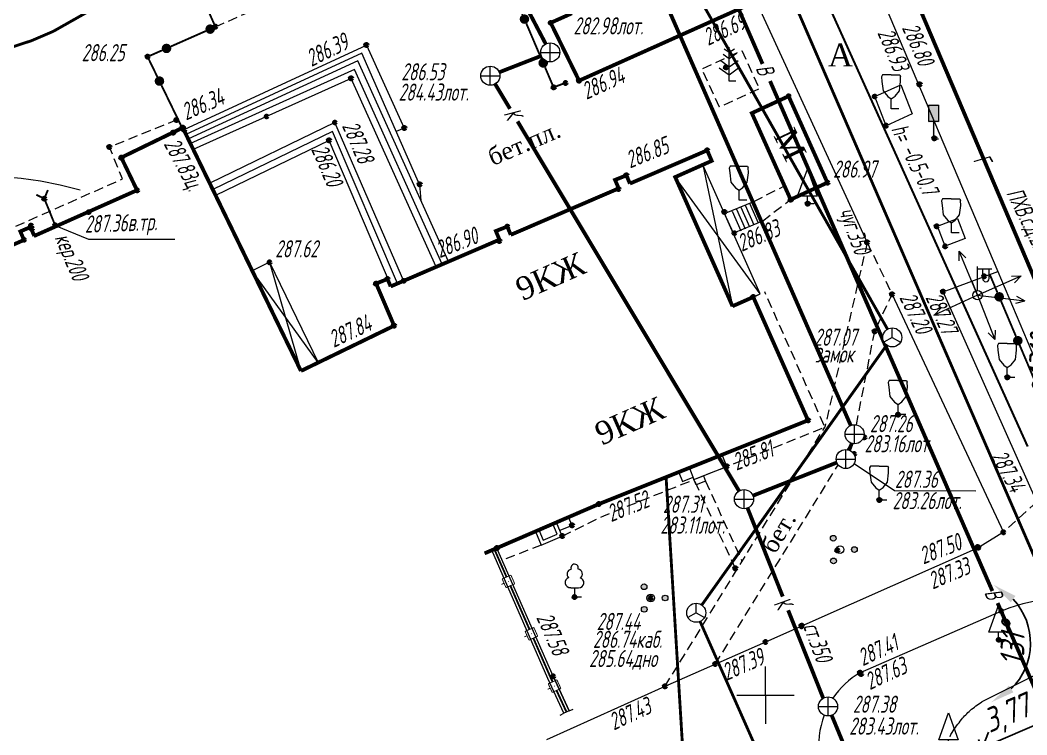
# Model space of a CAD drawing. Header units: metres. Extents: x -857 to 4713, y -766 to 4803.
# Drawn here: x 1849.5 to 1902.3, y 1493.3 to 1530.8 of the extents above; entities that cross this region are included whole.
import ezdxf

# ---------------------------------------------------------------- set-up
doc = ezdxf.new("R2010")
doc.units = ezdxf.units.M
doc.set_wipeout_variables(frame=1)
for name, pattern in [('COMMUN', [6, 5, -1]), ('DASHED', [0.75, 0.5, -0.25]), ('DASHEDX2', [1.5, 1, -0.5])]:
    doc.linetypes.add(name, pattern=pattern)
for name, color, linetype, lineweight, transparency in [('51361800', 7, 'Continuous', 18, 0.65), ('51361960', 7, 'Continuous', 18, 0.65), ('51472300', 7, 'Continuous', 18, 0.65), ('71133100', 7, 'Continuous', 18, 0.65), ('71133200', 7, 'Continuous', 18, 0.65), ('71133600', 7, 'Continuous', 18, 0.65), ('71133800', 7, 'Continuous', 18, 0.65), ('71211000', 7, 'Continuous', 18, 0.65), ('82211000', 7, 'Continuous', 18, 0.65), ('82212000', 7, 'Continuous', 18, 0.65), ('Commun', 7, 'Continuous', 18, 0.65), ('GEO_POINTS', 7, 'Continuous', 18, 0.65), ('Grid', 7, 'Continuous', 18, 0.65), ('Otm', 7, 'Continuous', 18, 0.65), ('R_Поверхность10_CNT-MAJ', 7, 'Continuous', 18, 0.65), ('R_Поверхность10_CNT-MIN', 7, 'Continuous', 18, 0.65), ('R_Поверхность9_CNT-MIN', 7, 'Continuous', 18, 0.65), ('Sit', 7, 'Continuous', 18, 0.65), ('Text', 7, 'Continuous', 18, 0.65), ('Text_com', 7, 'Continuous', 18, 0.65), ('Us_znak', 7, 'Continuous', 18, 0.65), ('Us_znak_fon', 7, 'Continuous', 18, 0.65)]:
    doc.layers.add(name, color=color, linetype=linetype, lineweight=lineweight, transparency=transparency)
doc.styles.add('eskd', font='ESKD1.shx', dxfattribs={"width": 1.2, "oblique": 15})
doc.styles.get("Standard").update_dxf_attribs({"font": 'GOST_0.TTF', "oblique": 15})
doc.styles.add('style1', font='times.ttf', dxfattribs={"height": 1})
doc.linetypes.add('KABELww_500', pattern='A,0.0001,-0.4,[131,ltypeshp.shx,S=0.4,R=90,X=0.4,Y=-0.4],0.2,[131,ltypeshp.shx,S=0.2,R=90,X=0.4,Y=-0.2],3.6,[131,ltypeshp.shx,S=0.2,R=-90,X=-0.4,Y=0.2],0.2,[131,ltypeshp.shx,S=0.4,R=-90,X=-0.4,Y=0.4],-0.8,4,-0.4', length=9.6001)
doc.linetypes.add('ПОДЗ_ЛИНИИ_СВЯЗИ', pattern='A,4.8,-0.2,[133,ltypeshp.shx,S=0.2,R=0,X=-0.2,Y=0],-0.2,4.8,-2', length=12)
doc.dimstyles.new('ISO-25', dxfattribs={"dimtxt": 2.5, "dimasz": 2.5, "dimexe": 1.25, "dimexo": 0.625, "dimtad": 1, "dimtxsty": 'Standard', "dimcen": 2.5, "dimadec": 0, "dimazin": 0, "dimtfac": 1, "dimtmove": 0, "dimatfit": 3, "dimfxl": 1, "dimarcsym": 0})

# ---------------------------------------------------------------- blocks, each defined once
blk = doc.blocks.new('71133200')
for p, q in [((-0.924145, 3.560442), (-1.024145, 3.360442)), ((-1.024145, 3.360442), (-0.977382, 2.864397)), ((-0.024145, 3.560442), (-0.924145, 3.560442)), ((-0.024145, 3.560442), (0.875855, 3.560442)), ((0.875855, 3.560442), (0.958164, 3.395824)), ((0.975974, 2.864397), (0.958164, 3.395824)), ((-0.977382, 2.864397), (-0.861899, 1.88241)), ((0.861899, 1.88241), (0.975974, 2.864397)), ((-0.861899, 1.88241), (-0.374616, 1.28565)), ((-0.374616, 1.28565), (0, 1.039723)), ((0, 1.039723), (0.401375, 1.321765)), ((0.401375, 1.321765), (0.861899, 1.88241)), ((0, 0), (0, 1.039723)), ((0.8, 0), (0, 0))]:
    blk.add_line(p, q)
at = {"style": 'eskd', "oblique": 14.99997778}
blk.add_attdef('Z', (1.873004, -0.239356), '', height=2, dxfattribs=at)
blk = doc.blocks.new('71133100')
for p, q in [((-0.39, 0.96), (0.43, 0.96)), ((0, 0.96), (0, 0)), ((0, 0), (0.75, 0))]:
    blk.add_line(p, q)
for centre, radius, start, end in [((0.01, 3.04), 0.39, 339.52, 198.62), ((-0.26, 2.38), 0.52, 101.09, 227.21), ((0.33, 2.4), 0.5, 301.87, 85.62), ((-0.44, 1.5), 0.538, 107.1058, 275.2306), ((0.46, 1.48), 0.52, 267.04, 76.7)]:
    blk.add_arc(centre, radius, start, end)
at = {"style": 'eskd', "oblique": 15}
blk.add_attdef('Z', (1.7, -0.17), '', height=2, dxfattribs=at)
blk = doc.blocks.new('71133600')
for p, q in [((-0.52, 3.39), (0, 3.02)), ((0, 3.02), (0.55, 3.39)), ((-0.86, 2.16), (0, 1.51)), ((0, 1.51), (0.96, 2.16))]:
    blk.add_line(p, q)
for points in [[(0.71, 0), (0, 0), (0, 3.55)], [(-0.64, 2.84), (0, 2.37), (0, 2.37), (0.78, 2.93)], [(-1.05, 1.38), (0, 0.67), (1, 1.38)]]:
    blk.add_lwpolyline(points)
at = {"style": 'eskd', "oblique": 15}
blk.add_attdef('Z', (2.03, -0.19), '', height=2, dxfattribs=at)
blk = doc.blocks.new('71133800')
blk.add_lwpolyline([(0.71, 0), (0, 0), (0, 0.8), (-1.03, 0.8), (0, 3.61), (1.01, 0.8), (-0.03, 0.8)])
at = {"style": 'eskd', "oblique": 15}
blk.add_attdef('Z', (1.57, -0.8), '', height=2, dxfattribs=at)
blk = doc.blocks.new('51472300')
for p, q in [((0, 0.5), (0, 3)), ((0, 2.75), (1.5, 2.75)), ((0.54, 1.74), (0.54, 2.75)), ((1.2, 1.74), (1.2, 2.75))]:
    blk.add_line(p, q)
at = {"color": 7}
for radius in [0.5, 0.05]:
    blk.add_circle((0, 0), radius, dxfattribs=at)
blk.add_arc((0.87, 1.75), 0.331, 182.1567, 357.8433)
at = {"oblique": 15}
blk.add_attdef('Z', (1.02, -1.37), '', height=2, dxfattribs=at)
blk = doc.blocks.new('71211000')
at = {"linetype": 'Continuous'}
h = blk.add_hatch(color=256, dxfattribs=at)
h.paths.add_polyline_path([(-0.39, -1.19, 1), (-0.99, -1.19, 1)])
h.paths.add_polyline_path([(-0.41, 1.18, 1), (-1.01, 1.18, 1)])
h.paths.add_polyline_path([(1.2, 0, 1), (1.8, 0, 1)])
for centre, radius in [((-0.71, 1.18), 0.3), ((0, 0), 0.4), ((1.5, 0), 0.3), ((-0.69, -1.19), 0.3)]:
    blk.add_circle(centre, radius)
blk = doc.blocks.new('*U56')
at = {"layer": '82212000', "linetype": 'Continuous', "ltscale": 0.5}
for points in [[(5192286.55, 4969105.942, 1), (5192286.53, 4969105.988, 1)], [(5192287.753, 4969103.194, 1), (5192287.733, 4969103.239, 1)], [(5192288.965, 4969100.45, 1), (5192288.944, 4969100.495, 1)]]:
    blk.add_hatch(color=256, dxfattribs=at).paths.add_polyline_path(points, flags=0)
at = {"layer": '82212000', "ltscale": 0.5, "const_width": 0.1}
blk.add_lwpolyline([(5192286.439, 4969106.194), (5192285.801, 4969107.652)], dxfattribs=at)
at = {"layer": '82212000', "linetype": 'Continuous', "ltscale": 0.5}
for points, const_width in [([(5192286.311, 4969105.865), (5192286.173, 4969105.804)], 0.05), ([(5192286.21, 4969106.094), (5192286.668, 4969106.294)], 0.05), ([(5192286.411, 4969105.636), (5192286.21, 4969106.094)], 0.05), ([(5192286.869, 4969105.836), (5192286.411, 4969105.636)], 0.05), ([(5192286.668, 4969106.294), (5192286.869, 4969105.836)], 0.05), ([(5192287.642, 4969103.446), (5192286.64, 4969105.736)], 0.1), ([(5192287.413, 4969103.345), (5192287.871, 4969103.546)], 0.05), ([(5192287.614, 4969102.887), (5192287.413, 4969103.345)], 0.05), ([(5192287.871, 4969103.546), (5192288.072, 4969103.088)], 0.05), ([(5192287.514, 4969103.116), (5192287.376, 4969103.056)], 0.05), ([(5192288.072, 4969103.088), (5192287.614, 4969102.887)], 0.05), ([(5192288.623, 4969100.595), (5192289.077, 4969100.804)], 0.05), ([(5192288.833, 4969100.141), (5192288.623, 4969100.595)], 0.05), ([(5192289.077, 4969100.804), (5192289.286, 4969100.35)], 0.05), ([(5192288.728, 4969100.368), (5192288.592, 4969100.305)], 0.05), ([(5192289.286, 4969100.35), (5192288.833, 4969100.141)], 0.05)]:
    blk.add_lwpolyline(points, dxfattribs=dict(at, const_width=const_width))
blk.add_lwpolyline([(5192288.85, 4969100.699, 0.1, 0.1, 0), (5192288.744, 4969100.928, 0.1, 0.1, 0), (5192287.843, 4969102.988, 0, 0, 0)], format="xyseb", dxfattribs=at)
at = {"layer": '82212000', "linetype": 'Continuous', "ltscale": 0.5, "flags": 128}
blk.add_lwpolyline([(5192289.583, 4969099.111, 0.1, 0.1, 0), (5192289.059, 4969100.245, 0, 0, 0)], format="xyseb", dxfattribs=at)
blk = doc.blocks.new('*U62')
at = {"layer": '82211000', "linetype": 'Continuous', "ltscale": 0.5}
for points in [[(5192312.151, 4969121.11, 1), (5192312.346, 4969120.65, 1)], [(5192313.125, 4969118.808, 1), (5192313.32, 4969118.347, 1)], [(5192314.099, 4969116.505, 1), (5192314.294, 4969116.045, 1)], [(5192314.885, 4969114.14, 1), (5192314.938, 4969113.643, 1)], [(5192314.735, 4969111.661, 1), (5192314.524, 4969111.208, 1)]]:
    blk.add_hatch(color=256, dxfattribs=at).paths.add_polyline_path(points, flags=0)
at = {"layer": '82211000', "linetype": 'Continuous', "ltscale": 0.5, "flags": 128}
blk.add_lwpolyline([(5192311.762, 4969122.031, 0.1, 0.1, 0), (5192312.151, 4969121.11, 0, 0, 0)], format="xyseb", dxfattribs=at)
at = {"layer": '82211000', "linetype": 'Continuous', "ltscale": 0.5, "const_width": 0.1}
for points in [[(5192312.346, 4969120.65), (5192313.125, 4969118.808)], [(5192313.32, 4969118.347), (5192314.099, 4969116.505)]]:
    blk.add_lwpolyline(points, dxfattribs=at)
at = {"layer": '82211000', "linetype": 'Continuous', "ltscale": 0.5}
for points in [[(5192314.294, 4969116.045, 0.1, 0.1, 0), (5192314.45, 4969115.675, 0.1, 0.1, -0.063691), (5192314.88, 4969114.14, 0, 0, 0)], [(5192314.933, 4969113.643, 0.1, 0.1, -0.058102), (5192314.86, 4969112.19, 0.1, 0.1, -0.047329), (5192314.725, 4969111.666, 0, 0, 0)]]:
    blk.add_lwpolyline(points, format="xyseb", dxfattribs=at)
at = {"layer": '82211000', "ltscale": 0.5, "const_width": 0.1}
blk.add_lwpolyline([(5192314.515, 4969111.213, -0.042907), (5192314.234, 4969110.81, -0.042907)], format="xyb", dxfattribs=at)
blk = doc.blocks.new('*U69')
at = {"layer": '82211000', "linetype": 'Continuous', "ltscale": 0.5}
for points in [[(5192269.007, 4969139.969, 1), (5192269.209, 4969139.511, 1)], [(5192270.017, 4969137.682, 1), (5192270.219, 4969137.224, 1)], [(5192271.141, 4969135.012, 1), (5192270.684, 4969134.81, 1)], [(5192268.854, 4969134.001, 1), (5192268.397, 4969133.799, 1)], [(5192268.146, 4969132.412, 1), (5192268.365, 4969131.962, 1)]]:
    blk.add_hatch(color=256, dxfattribs=at).paths.add_polyline_path(points, flags=0)
at = {"layer": '82211000', "linetype": 'Continuous', "ltscale": 0.5, "flags": 128}
blk.add_lwpolyline([(5192268.606, 4969140.885, 0.1, 0.1, 0), (5192268.839, 4969140.351, 0.1, 0.1, 0), (5192269.007, 4969139.969, 0, 0, 0)], format="xyseb", dxfattribs=at)
at = {"layer": '82211000', "linetype": 'Continuous', "ltscale": 0.5, "const_width": 0.1}
for points in [[(5192269.209, 4969139.511), (5192270.017, 4969137.682)], [(5192270.684, 4969134.81), (5192268.854, 4969134.001)]]:
    blk.add_lwpolyline(points, dxfattribs=at)
at = {"layer": '82211000', "linetype": 'Continuous', "ltscale": 0.5}
for points in [[(5192270.219, 4969137.224, 0.1, 0.1, 0), (5192271.187, 4969135.032, 0.1, 0.1, 0), (5192271.141, 4969135.012, 0, 0, 0)], [(5192268.397, 4969133.799, 0.1, 0.1, 0), (5192267.636, 4969133.462, 0.1, 0.1, 0), (5192268.146, 4969132.412, 0, 0, 0)]]:
    blk.add_lwpolyline(points, format="xyseb", dxfattribs=at)
at = {"layer": '82211000', "ltscale": 0.5, "const_width": 0.1}
blk.add_lwpolyline([(5192268.365, 4969131.962), (5192269.449, 4969129.73)], dxfattribs=at)
blk = doc.blocks.new('*U70')
at = {"layer": '82211000', "linetype": 'Continuous', "ltscale": 0.5}
for points in [[(5192271.339, 4969140.73, 1), (5192271.544, 4969140.274, 1)], [(5192285.318, 4969140.264, 1), (5192285.514, 4969139.805, 1)], [(5192282.512, 4969139.118, 1), (5192282.972, 4969139.315, 1)], [(5192272.365, 4969138.45, 1), (5192272.57, 4969137.994, 1)], [(5192280.214, 4969138.135, 1), (5192280.674, 4969138.332, 1)], [(5192277.916, 4969137.152, 1), (5192278.375, 4969137.348, 1)], [(5192286.299, 4969137.965, 1), (5192286.495, 4969137.505, 1)], [(5192275.786, 4969137.062, 1), (5192276.243, 4969137.265, 1)], [(5192273.501, 4969136.048, 1), (5192273.958, 4969136.251, 1)], [(5192287.28, 4969135.666, 1), (5192287.476, 4969135.206, 1)], [(5192288.261, 4969133.366, 1), (5192288.458, 4969132.906, 1)]]:
    blk.add_hatch(color=256, dxfattribs=at).paths.add_polyline_path(points, flags=0)
at = {"layer": '82211000', "linetype": 'Continuous', "ltscale": 0.5, "flags": 128}
blk.add_lwpolyline([(5192270.929, 4969141.642, 0.1, 0.1, 0), (5192271.339, 4969140.73, 0, 0, 0)], format="xyseb", dxfattribs=at)
at = {"layer": '82211000', "linetype": 'Continuous', "ltscale": 0.5, "const_width": 0.1}
for points in [[(5192271.544, 4969140.274), (5192272.365, 4969138.45)], [(5192285.514, 4969139.805), (5192286.299, 4969137.965)], [(5192280.674, 4969138.332), (5192282.512, 4969139.118)], [(5192278.375, 4969137.348), (5192280.214, 4969138.135)], [(5192286.495, 4969137.505), (5192287.28, 4969135.666)], [(5192273.958, 4969136.251), (5192275.786, 4969137.062)], [(5192287.476, 4969135.206), (5192288.261, 4969133.366)]]:
    blk.add_lwpolyline(points, dxfattribs=at)
at = {"layer": '82211000', "linetype": 'Continuous', "ltscale": 0.5}
for points in [[(5192282.972, 4969139.315, 0.1, 0.1, 0), (5192285.298, 4969140.31, 0.1, 0.1, 0), (5192285.318, 4969140.264, 0, 0, 0)], [(5192272.57, 4969137.994, 0.1, 0.1, 0), (5192273.456, 4969136.027, 0.1, 0.1, 0), (5192273.501, 4969136.048, 0, 0, 0)], [(5192276.243, 4969137.265, 0.1, 0.1, 0), (5192276.311, 4969137.296, 0.1, 0.1, 0), (5192276.907, 4969136.72, 0.1, 0.1, 0), (5192277.916, 4969137.152, 0, 0, 0)]]:
    blk.add_lwpolyline(points, format="xyseb", dxfattribs=at)
at = {"layer": '82211000', "ltscale": 0.5}
blk.add_lwpolyline([(5192288.458, 4969132.906, 0.1, 0.1, 0), (5192288.903, 4969131.861, 0.1, 0.1, 0), (5192289.527, 4969132.094, 0, 0, 0)], format="xyseb", dxfattribs=at)
blk = doc.blocks.new('51361800a')
at = {"style": 'eskd', "oblique": 15}
for tag, p in [('Z', (1.72, 1.4)), ('Z1', (1.72, -1)), ('Z2', (1.72, -3.4))]:
    blk.add_attdef(tag, p, '', height=2, dxfattribs=at)
at = {"color": 7}
blk.add_wipeout([(-0.1, 1), (-0.29, 0.96), (-0.47, 0.89), (-0.64, 0.78), (-0.78, 0.64), (-0.89, 0.47), (-0.96, 0.29), (-1, 0.1), (-1, -0.1), (-0.96, -0.29), (-0.89, -0.47), (-0.78, -0.64), (-0.64, -0.78), (-0.47, -0.89), (-0.29, -0.96), (-0.1, -1), (0.1, -1), (0.29, -0.96), (0.47, -0.89), (0.64, -0.78), (0.78, -0.64), (0.89, -0.47), (0.96, -0.29), (1, -0.1), (1, 0.1), (0.96, 0.29), (0.89, 0.47), (0.78, 0.64), (0.64, 0.78), (0.47, 0.89), (0.29, 0.96), (0.1, 1)], dxfattribs=at)
for p, q in [((-1, 0), (1, 0)), ((0, -1), (0, 1))]:
    blk.add_line(p, q)
blk.add_circle((0, 0), 1)
blk = doc.blocks.new('51361960a')
at = {"style": 'eskd', "oblique": 15}
for tag, p in [('Z', (1.72, 1.4)), ('Z1', (1.72, -1)), ('Z2', (1.72, -3.4))]:
    blk.add_attdef(tag, p, '', height=2, dxfattribs=at)
at = {"color": 7}
blk.add_wipeout([(-0.1, 1), (-0.29, 0.96), (-0.47, 0.89), (-0.64, 0.78), (-0.78, 0.64), (-0.89, 0.47), (-0.96, 0.29), (-1, 0.1), (-1, -0.1), (-0.96, -0.29), (-0.89, -0.47), (-0.78, -0.64), (-0.64, -0.78), (-0.47, -0.89), (-0.29, -0.96), (-0.1, -1), (0.1, -1), (0.29, -0.96), (0.47, -0.89), (0.64, -0.78), (0.78, -0.64), (0.89, -0.47), (0.96, -0.29), (1, -0.1), (1, 0.1), (0.96, 0.29), (0.89, 0.47), (0.78, 0.64), (0.64, 0.78), (0.47, 0.89), (0.29, 0.96), (0.1, 1)], dxfattribs=at)
blk.add_wipeout([(-0.1, 1), (-0.29, 0.96), (-0.47, 0.89), (-0.64, 0.78), (-0.78, 0.64), (-0.89, 0.47), (-0.96, 0.29), (-1, 0.1), (-1, -0.1), (-0.96, -0.29), (-0.89, -0.47), (-0.78, -0.64), (-0.64, -0.78), (-0.47, -0.89), (-0.29, -0.96), (-0.1, -1), (0.1, -1), (0.29, -0.96), (0.47, -0.89), (0.64, -0.78), (0.78, -0.64), (0.89, -0.47), (0.96, -0.29), (1, -0.1), (1, 0.1), (0.96, 0.29), (0.89, 0.47), (0.78, 0.64), (0.64, 0.78), (0.47, 0.89), (0.29, 0.96), (0.1, 1)], dxfattribs=at)
for q in [(-0.87, -0.5), (0, 1), (0.87, -0.5)]:
    blk.add_line((0, 0), q)
blk.add_circle((0, 0), 1)
blk = doc.blocks.new('GRID')
at = {"layer": 'Grid', "color": 104}
blk.add_line((-1.5, 0), (1.5, 0), dxfattribs=at)
for points in [[(0, 0), (0, 1.5)], [(0, 0), (0, -1.5)]]:
    blk.add_lwpolyline(points, dxfattribs=at)
blk = doc.blocks.new('NAPR')
at = {"layer": 'Us_znak', "color": 0, "linetype": 'Continuous', "lineweight": -2}
for p in [(-0.191, 2.038), (0.189, 2.037)]:
    blk.add_line(p, (0, 2.5), dxfattribs=at)
blk.add_lwpolyline([(0, 0), (0, 2.5)], dxfattribs=at)
blk = doc.blocks.new('ZNAK')
at = {"layer": 'Us_znak_fon', "true_color": 0xffffff}
blk.add_hatch(color=7, dxfattribs=at).paths.add_polyline_path([(0.3, 1.8), (-0.3, 1.8), (-0.3, 0.85), (-0.05, 0.85), (-0.05, -0.05), (0.25, -0.05), (0.25, 0.05), (0.05, 0.05), (0.05, 0.85), (0.3, 0.85)])
at = {"layer": 'Us_znak', "color": 0, "linetype": 'Continuous', "lineweight": -2, "ltscale": 10}
blk.add_lwpolyline([(-0.25, 1.75), (0.25, 1.75), (0.25, 0.9), (-0.25, 0.9)], close=True, dxfattribs=at)
at = {"layer": 'Us_znak', "linetype": 'DASHEDX2', "ltscale": 10}
blk.add_lwpolyline([(0, 0.9), (0, 0), (0.25, 0)], dxfattribs=at)
blk = doc.blocks.new('_Oblique')
at = {"color": 0, "linetype": 'ByBlock', "lineweight": -2}
blk.add_line((-0.5, -0.5), (0.5, 0.5), dxfattribs=at)
blk = doc.blocks.new('*D122')
at = {"color": 0, "lineweight": -2, "transparency": 16777216}
for p, q in [((1899.915, 1492.659), (1903.377, 1494.148)), ((1903.188, 1494.587), (1903.624, 1493.574)), ((1899.726, 1493.098), (1900.162, 1492.085))]:
    blk.add_line(p, q, dxfattribs=at)
at = {"layer": 'Defpoints', "color": 0, "transparency": 16777216}
for p in [(1903.065, 1494.874), (1903.377, 1494.148), (1899.603, 1493.385)]:
    blk.add_point(p, dxfattribs=at)
at = {"color": 0, "lineweight": -2, "transparency": 16777216, "xscale": 1.25, "yscale": 1.25, "zscale": 1.25}
for p, rotation in [((1903.377, 1494.148), 23.27650189948179), ((1899.915, 1492.659), 203.2765018994818)]:
    blk.add_blockref('_Oblique', p, dxfattribs=dict(at, rotation=rotation))
at = {"color": 0, "transparency": 16777216, "insert": (1901.239, 1494.351), "char_height": 1.25, "attachment_point": 5, "rotation": 23.2765}
blk.add_mtext('3,77', dxfattribs=at)
blk = doc.blocks.new('*D198')
at = {"color": 0, "lineweight": -2, "transparency": 16777216}
blk.add_arc((1906.638, 1513.037), 2.694, 139.8285, 217.4859, dxfattribs=at)
at = {"color": 0, "transparency": 16777216}
for points in [[(1904.455, 1514.942), (1904.703, 1514.607), (1905.585, 1515.517)], [(1904.631, 1511.559), (1904.368, 1511.236), (1905.47, 1510.609)]]:
    blk.add_solid(points, dxfattribs=at)
at = {"layer": 'Defpoints', "color": 0, "transparency": 16777216}
for p in [(1882.695, 1569.44, 283.113), (1904.162, 1514.099), (1906.638, 1513.037, 284.537), (1906.638, 1513.037, 284.537), (1899.584, 1498.371, 284.715)]:
    blk.add_point(p, dxfattribs=at)
at = {"color": 0, "transparency": 16777216, "insert": (1903.007, 1513.122), "char_height": 1.25, "attachment_point": 5, "rotation": 88.6572}
blk.add_mtext('131°', dxfattribs=at)
blk = doc.blocks.new('*D199')
at = {"color": 0, "lineweight": -2, "transparency": 16777216}
blk.add_arc((1899.069, 1498.153), 3.375, 314.4852, 42.967, dxfattribs=at)
at = {"color": 0, "transparency": 16777216}
for points in [[(1901.415, 1500.285), (1901.662, 1500.621), (1900.532, 1501.194)], [(1901.55, 1495.572), (1901.318, 1495.918), (1900.395, 1495.05)]]:
    blk.add_solid(points, dxfattribs=at)
at = {"layer": 'Defpoints', "color": 0, "transparency": 16777216}
for p in [(1906.123, 1512.818, 284.537), (1899.069, 1498.153, 284.715), (1899.069, 1498.153), (1902.172, 1496.827), (1916.204, 1458.057)]:
    blk.add_point(p, dxfattribs=at)
at = {"color": 0, "transparency": 16777216, "insert": (1901.506, 1498.099), "char_height": 1.25, "attachment_point": 5, "rotation": 88.7261}
blk.add_mtext('131°', dxfattribs=at)

msp = doc.modelspace()

# ---------------------------------------------------------------- linework, layer by layer
at = {"color": 192, "linetype": 'ПОДЗ_ЛИНИИ_СВЯЗИ', "lineweight": 60, "ltscale": 0.4, "const_width": 0.15, "flags": 128}
for points, elevation in [([(1918.121, 1466.925), (1881.223, 1552.158)], 290.074), ([(1876.28, 1547.496), (1894.955, 1514.607)], 285.237), ([(1885.226, 1500.147), (1894.911, 1513.769)], 287.444), ([(1883.357, 1506.828), (1885.261, 1475.692)], 287.444), ([(1927.911, 1402.66), (1885.138, 1499.282)], 290.481)]:
    msp.add_lwpolyline(points, dxfattribs=dict(at, elevation=elevation))
at = {"layer": 'Commun', "color": 1, "linetype": 'KABELww_500', "lineweight": 30, "flags": 128}
msp.add_lwpolyline([(1902.3, 1508.453), (1861.765, 1598.39)], dxfattribs=at)
at = {"layer": 'Commun', "color": 4, "linetype": 'COMMUN', "ltscale": 0.7, "const_width": 0.2, "elevation": 287.906, "flags": 128}
msp.add_lwpolyline([(1881.85, 1566.264), (1918.476, 1479.984)], dxfattribs=at)
at = {"layer": 'Commun', "color": 106, "linetype": 'COMMUN', "ltscale": 0.7, "const_width": 0.2, "elevation": 285.381, "flags": 128}
for points in [[(1874.749, 1559.864), (1888.41, 1528.51)], [(1888.802, 1527.611), (1900.448, 1500.88)], [(1900.723, 1500.249), (1912.412, 1473.422)]]:
    msp.add_lwpolyline(points, dxfattribs=at)
at = {"layer": 'Commun', "color": 32, "linetype": 'COMMUN', "ltscale": 0.7, "const_width": 0.2, "flags": 128}
for points, elevation in [([(1893.029, 1509.557), (1875.634, 1549.311)], 285.237), ([(1877.051, 1529.558), (1867.305, 1548.126)], 286.577), ([(1876.821, 1528.933), (1874.615, 1528.072)], 286.577), ([(1874.401, 1527.457), (1875.181, 1526.154)], 286.577), ([(1875.574, 1525.498), (1887.181, 1506.122)], 286.577), ([(1893.083, 1508.618), (1892.948, 1508.264)], 285.237), ([(1892.302, 1507.614), (1887.903, 1505.876)], 285.237), ([(1887.623, 1505.228), (1889.468, 1500.591)], 285.237), ([(1889.753, 1499.871), (1891.587, 1495.264)], 285.237), ([(1892.03, 1494.369), (1902.675, 1468.598)], 287.376)]:
    msp.add_lwpolyline(points, dxfattribs=dict(at, elevation=elevation))
at = {"layer": 'GEO_POINTS', "lineweight": 60}
for centre in [(1859.746, 1530.455, 286.202), (1877.311, 1530.663, 286.411), (1867.655, 1529.497, 286.387), (1856.195, 1528.885, 286.251), (1877.283, 1529.114, 286.577), (1886.498, 1528.336, 293.181), (1874.143, 1527.887, 286.533), (1866.855, 1527.751, 287.252), (1877.462, 1527.284, 286.558), (1878.086, 1527.516, 286.535), (1878.798, 1527.631, 286.941), (1896.615, 1527.436, 286.934), (1896.634, 1527.438, 286.797), (1889.774, 1526.818, 286.826), (1894.283, 1526.801, 286.918), (1862.425, 1525.752, 287.229), (1857.703, 1525.572, 286.337), (1858.035, 1525.165, 286.336), (1866.004, 1525.439, 287.277), (1869.638, 1525.144, 286.602), (1894.884, 1525.272, 286.961), (1857.533, 1524.911, 286.264), (1858.104, 1525.068, 305.048), (1897.404, 1524.605, 286.805), (1854.196, 1524.153, 285.38), (1865.7, 1524.499, 286.199), (1854.817, 1523.602, 304.558), (1885.509, 1523.978, 299.683), (1881.278, 1522.667, 286.851), (1870.447, 1522.193, 286.79), (1891.807, 1522.287, 286.965), (1850.786, 1521.449, 286.7), (1855.642, 1521.888, 286.102), (1880.856, 1521.947, 286.907), (1889.882, 1521.398, 286.785), (1890.767, 1521.182, 286.802), (1853.106, 1520.739, 306.063), (1886.415, 1520.74, 286.324), (1850.083, 1520.038, 286.955), (1850.115, 1519.876, 304.908), (1851.354, 1520.044, 287.361), (1875.037, 1519.986, 286.882), (1897.532, 1519.995, 287.133), (1886.939, 1519.637, 286.831), (1849.721, 1519.288, 286.819), (1874.619, 1519.22, 286.897), (1893.888, 1519.152, 287.122), (1897.976, 1518.951, 287.183), (1862.58, 1518.109, 287.621), (1868.762, 1517.233, 287.795), (1900.019, 1517.374, 287.232), (1868.165, 1516.996, 287.82), (1869.612, 1517.139, 287.343), (1887.923, 1516.291, 308.062), (1895.198, 1516.43, 287.195), (1897.865, 1516.57, 287.268), (1869.11, 1514.786, 287.838), (1894.284, 1514.492, 287.064), (1895.2, 1514.167, 287.069), (1901.231, 1512.078, 287.508), (1895.507, 1510.131, 287.283), (1890.792, 1509.827, 308.65), (1893.738, 1508.943, 287.256), (1893.203, 1508.063, 287.355), (1886.533, 1507.41, 285.811), (1887.439, 1505.693, 287.307), (1894.525, 1505.65, 286.27), (1879.833, 1505.437, 287.519), (1878.428, 1504.316, 287.526), (1877.918, 1503.763, 288.099), (1901.03, 1503.964, 287.359), (1874.497, 1503.134, 287.854), (1892.325, 1503.017, 287.395), (1899.678, 1503.194, 287.497), (1899.711, 1503.151, 287.331), (1886.99, 1502.064, 287.379), (1878.558, 1500.574, 287.522), (1882.556, 1500.515, 287.47), (1900.925, 1499.825, 287.392), (1884.929, 1499.746, 287.444), (1890.449, 1499.028, 287.382), (1890.464, 1499.063, 287.55), (1900.782, 1498.321, 287.517), (1888.564, 1498.208, 287.388), (1885.928, 1497.048, 287.391), (1877.44, 1496.412, 287.575), (1893.516, 1496.594, 287.405), (1893.567, 1496.534, 287.631), (1883.298, 1495.881, 287.429), (1891.84, 1494.831, 287.376)]:
    msp.add_circle(centre, 0.06, dxfattribs=at)
at = {"layer": 'R_Поверхность10_CNT-MAJ', "color": 32, "const_width": 0.15, "elevation": 286, "flags": 128}
msp.add_lwpolyline([(1853.456, 1531.462), (1851.25, 1530.214), (1850.107, 1529.724), (1849.14, 1529.409), (1847.97, 1529.36), (1847.12, 1529.627), (1845.965, 1529.666), (1842.28, 1528.904), (1839.032, 1528.044), (1838.278, 1527.787)], dxfattribs=at)
at = {"layer": 'R_Поверхность10_CNT-MIN', "color": 32, "elevation": 286.5, "flags": 128}
msp.add_lwpolyline([(1852.66, 1521.893), (1851.615, 1522.16), (1850.586, 1522.364), (1849.574, 1522.507), (1848.578, 1522.588), (1847.598, 1522.607), (1846.634, 1522.564), (1845.686, 1522.46), (1842.688, 1521.788), (1841.709, 1521.486), (1840.86, 1521.106), (1840.2, 1520.675), (1839.795, 1520.194), (1839.602, 1519.49), (1839.695, 1518.698), (1840.073, 1517.818), (1840.737, 1516.849)], dxfattribs=at)
at = {"layer": 'R_Поверхность9_CNT-MIN', "color": 32, "elevation": 287.5, "flags": 128}
msp.add_lwpolyline([(1904.5, 1500.282), (1904.596, 1499.279), (1904.422, 1498.35), (1903.977, 1497.496), (1903.463, 1496.97), (1902.76, 1496.497), (1899.903, 1495.075)], dxfattribs=at)
at = {"layer": 'R_Поверхность9_CNT-MIN', "color": 32}
msp.add_lwpolyline([(1898.238, 1493.245, -0.081239), (1898.336, 1493.463, -0.022894), (1898.835, 1494.144, -0.044133), (1899.291, 1494.619, -0.038092), (1899.903, 1495.075)], format="xyb", dxfattribs=at)
at = {"layer": 'Sit', "extrusion": (0.151051, -0.351926, 0.92376)}
for p, q in [((1886.424, 1520.66, 287.811), (1887.954, 1521.306, 287.807)), ((1887.269, 1521, 287.807), (1887.729, 1519.969, 287.339)), ((1887.497, 1521.102, 287.807), (1887.957, 1520.071, 287.339)), ((1887.725, 1521.204, 287.807), (1888.185, 1520.173, 287.339)), ((1887.954, 1521.306, 287.807), (1888.413, 1520.275, 287.339)), ((1886.884, 1519.63, 287.343), (1886.424, 1520.66, 287.811)), ((1886.812, 1520.796, 287.807), (1887.272, 1519.766, 287.339)), ((1887.04, 1520.898, 287.807), (1887.5, 1519.868, 287.339)), ((1888.413, 1520.275, 287.339), (1886.884, 1519.63, 287.343))]:
    msp.add_line(p, q, dxfattribs=at)
at = {"layer": 'Sit', "flags": 128}
for points, const_width, elevation in [([(1883.253, 1539.759), (1885.118, 1538.368), (1888.068, 1531.783), (1878.798, 1527.631), (1877.311, 1530.663), (1878.421, 1531.16)], 0.2, 286.395), ([(1850.234, 1519.482), (1855.642, 1521.888), (1854.817, 1523.602), (1858.035, 1525.165)], 0.2, 286.726), ([(1864.228, 1512.415), (1858.035, 1525.165)], 0.2, 286.336), ([(1881.462, 1522.237), (1885.509, 1523.978)], 0.2, 287.343), ([(1880.873, 1521.984), (1880.873, 1521.984), (1880.682, 1522.43), (1881.278, 1522.667), (1881.462, 1522.237), (1881.462, 1522.237)], 0.2, 286.851), ([(1875.218, 1519.55), (1880.873, 1521.984)], 0.2, 287.343), ([(1850.786, 1521.449), (1850.361, 1521.652)], 0.1, 286.7), ([(1850.786, 1521.449), (1850.972, 1521.9)], 0.1, 286.7), ([(1850.786, 1521.449), (1851.354, 1520.044)], 0.1, 286.7), ([(1874.626, 1519.296), (1874.626, 1519.296), (1874.44, 1519.748), (1875.037, 1519.986), (1875.218, 1519.55), (1875.218, 1519.55)], 0.2, 286.882), ([(1844.001, 1516.762), (1849.73, 1519.286)], 0.2, 286.726), ([(1868.927, 1516.846), (1869.612, 1517.139), (1874.626, 1519.296)], 0.2, 287.343), ([(1868.762, 1517.233), (1868.165, 1516.996), (1869.11, 1514.786), (1864.228, 1512.415)], 0.2, 287.838), ([(1868.762, 1517.233), (1868.927, 1516.846), (1868.927, 1516.846)], 0.2, 287.795), ([(1886.837, 1515.809), (1887.923, 1516.291), (1890.792, 1509.827), (1879.833, 1505.437), (1873.847, 1502.854)], 0.2, 287.854)]:
    msp.add_lwpolyline(points, dxfattribs=dict(at, const_width=const_width, elevation=elevation))
for points, elevation in [([(1894.401, 1532.607), (1900.735, 1517.629)], 285.237), ([(1888.068, 1531.783), (1893.888, 1519.152)], 286.395), ([(1858.104, 1525.068), (1867.655, 1529.497), (1869.638, 1525.144)], 305.048), ([(1870.447, 1522.193), (1867.414, 1529.065), (1858.205, 1524.814)], 287.252), ([(1871.95, 1518.153), (1867.205, 1528.678), (1858.332, 1524.577)], 287.252), ([(1871.63, 1518.009), (1867.03, 1528.214), (1858.446, 1524.34)], 287.252), ([(1871.311, 1517.865), (1866.855, 1527.751), (1858.59, 1524.021)], 287.252), ([(1894.283, 1526.801), (1895.649, 1527.42)], 286.918), ([(1869.672, 1517.001), (1866.004, 1525.439), (1859.448, 1522.254)], 287.277), ([(1869.285, 1516.999), (1865.877, 1524.974), (1859.607, 1521.928)], 286.199), ([(1869.638, 1525.144), (1869.223, 1524.966)], 286.602), ([(1868.963, 1516.861), (1865.7, 1524.499), (1859.76, 1521.613)], 286.199), ([(1885.289, 1523.224), (1886.837, 1515.809)], 287.343), ([(1888.293, 1516.456), (1883.833, 1522.578)], 287.343), ([(1870.447, 1522.193), (1870.508, 1521.352)], 286.79), ([(1851.354, 1520.044), (1853.107, 1519.331), (1857.618, 1519.331)], 286.7), ([(1897.976, 1518.951), (1897.573, 1520.007), (1898.629, 1520.41), (1899.032, 1519.354), (1897.976, 1518.951)], 287.183), ([(1862.58, 1518.109), (1861.675, 1517.67)], 287.621), ([(1862.58, 1518.109), (1865.133, 1512.854)], 287.621), ([(1862.58, 1518.109), (1864.228, 1512.415)], 287.621), ([(1865.133, 1512.854), (1861.675, 1517.67)], 287.621), ([(1902.778, 1505.551), (1897.865, 1516.57), (1900.735, 1517.629)], 287.366), ([(1899.366, 1517.124), (1899.673, 1516.385)], 287.366), ([(1887.923, 1516.291), (1888.293, 1516.456)], 287.854), ([(1895.198, 1516.43), (1901.03, 1503.964)], 287.195), ([(1869.11, 1514.786), (1869.11, 1514.786)], 287.838), ([(1886.533, 1507.41), (1886.287, 1508.022), (1884.578, 1507.314), (1884.816, 1506.722), (1886.533, 1507.41)], 285.811), ([(1884.578, 1507.314), (1884.024, 1507.084), (1884.21, 1506.62), (1884.767, 1506.843)], 285.811), ([(1893.211, 1507.561), (1895.329, 1506.142), (1899.584, 1506.128)], 285.237), ([(1878.428, 1504.316), (1878.241, 1504.75)], 287.526), ([(1876.508, 1504.002), (1876.508, 1504.002), (1876.817, 1503.287), (1877.918, 1503.763), (1877.61, 1504.477), (1877.61, 1504.477)], 288.099), ([(1876.692, 1504.081), (1876.921, 1503.55), (1877.655, 1503.867), (1877.426, 1504.398)], 288.099), ([(1878.428, 1504.316), (1877.797, 1504.044)], 287.526), ([(1901.03, 1503.964), (1899.711, 1503.151), (1888.564, 1498.208), (1883.298, 1495.881), (1877.09, 1493.072)], 285.237), ([(1878.279, 1494.596), (1877.44, 1496.412), (1874.497, 1503.134)], 287.575), ([(1878.006, 1494.47), (1877.167, 1496.289), (1874.223, 1503.014)], 287.575), ([(1877.44, 1496.412), (1878.279, 1494.596)], 287.575), ([(1878.279, 1494.596), (1878.006, 1494.47)], 287.575), ([(1878.279, 1494.596), (1878.485, 1494.687)], 287.575), ([(1877.8, 1494.379), (1878.006, 1494.47)], 287.575)]:
    msp.add_lwpolyline(points, dxfattribs=dict(at, elevation=elevation))
at = {"layer": 'Sit', "linetype": 'DASHED', "flags": 128}
for points, elevation in [([(1859.746, 1530.455), (1862.015, 1531.45)], 285.883), ([(1886.156, 1526.245), (1885.24, 1528.245), (1887.331, 1529.204), (1888.247, 1527.203), (1886.156, 1526.245)], 286.395), ([(1845.182, 1518.17), (1854.874, 1522.482), (1854.196, 1524.153), (1857.703, 1525.572)], 286.815), ([(1887.954, 1521.306), (1889.561, 1522.113)], 287.807), ([(1888.413, 1520.275), (1889.882, 1521.398)], 287.339), ([(1893.888, 1519.152), (1891.673, 1509.469)], 287.122), ([(1893.888, 1519.152), (1895.198, 1516.43)], 286.395), ([(1877.918, 1503.763), (1880.087, 1504.827), (1891.673, 1509.469), (1888.526, 1516.559)], 287.854), ([(1893.325, 1509.59), (1894.284, 1514.492), (1895.198, 1516.43)], 285.237), ([(1883.298, 1495.881), (1891.673, 1509.469)], 285.237), ([(1892.862, 1508.289), (1893.068, 1508.624)], 285.237), ([(1885.931, 1497.044), (1892.37, 1507.492)], 285.237), ([(1886.99, 1502.064), (1884.816, 1506.722)], 287.379), ([(1885.422, 1506.641), (1887.333, 1502.428)], 285.811), ([(1902.778, 1505.551), (1901.03, 1503.964)], 285.237), ([(1876.817, 1503.287), (1874.779, 1502.492)], 288.099)]:
    msp.add_lwpolyline(points, dxfattribs=dict(at, elevation=elevation))
at = {"layer": 'Sit', "flags": 128}
for points, elevation in [([(1894.884, 1525.272), (1894.283, 1526.801), (1895.649, 1527.42), (1896.25, 1525.891)], 286.961), ([(1883.833, 1522.578), (1886.837, 1515.809), (1888.293, 1516.456), (1885.289, 1523.224)], 287.343), ([(1884.816, 1506.722), (1885.31, 1506.92), (1885.422, 1506.641), (1884.927, 1506.442)], 285.811)]:
    msp.add_lwpolyline(points, close=True, dxfattribs=dict(at, elevation=elevation))
at = {"layer": 'Sit', "const_width": 0.2, "elevation": 286.826, "flags": 128}
msp.add_lwpolyline([(1889.774, 1526.818), (1891.807, 1522.287), (1889.882, 1521.398), (1887.849, 1525.929)], close=True, dxfattribs=at)
at = {"layer": 'Sit', "flags": 128}
for points, format, elevation in [([(1886.837, 1515.809, 0.2, 0.2, 0), (1883.833, 1522.578, 0.2, 0.2, 0), (1885.746, 1523.427, 0.2, 0.2, 0), (1885.509, 1523.978, 0, 0, 0)], "xyseb", 287.343), ([(1850.26, 1519.492, 0.2, 0.2, 0), (1850.26, 1519.492, 0.2, 0.2, 0), (1850.058, 1519.957, 0.2, 0.2, 0), (1849.528, 1519.727, 0.2, 0.2, 0), (1849.73, 1519.261, 0.2, 0.2, 0), (1849.73, 1519.261, 0, 0, 0)], "xyseb", 303.238), ([(1900.735, 1517.629), (1903.423, 1511.273, -0.142476), (1903.863, 1507.537, -0.168539), (1902.778, 1505.551)], "xyb", 285.237), ([(1927.136, 1456.096), (1920.873, 1470.621), (1916.449, 1480.937), (1909.769, 1496.591, 0.047662), (1907.806, 1498.926, 0.193913), (1905.188, 1500.37, 0.065939), (1902.753, 1500.345, 0.067327), (1900.925, 1499.825), (1893.516, 1496.594)], "xyb", 287.405), ([(1893.516, 1496.594, 0.113517), (1892.095, 1495.262, 0.113517)], "xyb", 287.405), ([(1891.636, 1494.373, 0.259788), (1892.257, 1490.189)], "xyb", 287.405)]:
    msp.add_lwpolyline(points, format=format, dxfattribs=dict(at, elevation=elevation))

# ---------------------------------------------------------------- block references
at = {"layer": '51472300', "color": 7, "xscale": 0.5, "yscale": 0.5, "zscale": 0.5}
msp.add_blockref('51472300', (1899.673, 1516.385, 287.366), dxfattribs=at)
at = {"layer": '71133100', "color": 7, "xscale": 0.5, "yscale": 0.5, "zscale": 0.5}
msp.add_blockref('71133100', (1878.558, 1500.574, 287.522), dxfattribs=at)
at = {"layer": '71133200', "color": 7, "xscale": 0.5, "yscale": 0.5, "zscale": 0.5}
for p in [(1895.155, 1526.151), (1887.179, 1521.373), (1898.302, 1519.654), (1901.231, 1512.078, 287.508), (1895.507, 1510.131, 287.283), (1894.525, 1505.65, 286.27)]:
    msp.add_blockref('71133200', p, dxfattribs=at)
at = {"layer": '71133600', "color": 7, "xscale": 0.5, "yscale": 0.5, "zscale": 0.5}
msp.add_blockref('71133600', (1886.658, 1527.608, 293.181), dxfattribs=at)
at = {"layer": '71133800', "color": 7, "xscale": 0.5, "yscale": 0.5, "zscale": 0.5}
for p in [(1890.76, 1521.182, 286.802), (1900.775, 1498.321, 287.517), (1898.155, 1492.687, 287.528)]:
    msp.add_blockref('71133800', p, dxfattribs=at)
at = {"layer": '71211000', "color": 7, "xscale": 0.5, "yscale": 0.5, "zscale": 0.5}
for p in [(1892.471, 1503.054, 287.395), (1882.556, 1500.515, 287.47)]:
    msp.add_blockref('71211000', p, dxfattribs=at)
at = {"layer": '82211000', "color": 7}
for name in ['*U70', '*U69', '*U62']:
    msp.add_blockref(name, (-5190411.441, -4967604.578), dxfattribs=at)
at = {"layer": '82212000', "color": 7}
msp.add_blockref('*U56', (-5190411.441, -4967604.578), dxfattribs=at)
at = {"layer": 'Grid', "color": 7, "linetype": 'Continuous'}
msp.add_blockref('GRID', (1888.559, 1495.422), dxfattribs=at)
at = {"layer": 'Sit', "color": 7, "linetype": 'Continuous'}
msp.add_blockref('ZNAK', (1897.372, 1524.589, 1.42), dxfattribs=at)
for rotation in [22.63254919406308, 294.0603694856759]:
    msp.add_blockref('NAPR', (1899.673, 1516.385, 287.366), dxfattribs=dict(at, rotation=rotation))
at = {"layer": 'Sit', "color": 7, "linetype": 'Continuous', "xscale": -1}
for rotation in [114.5908864449978, 201.3055858978623, 263.4347005427211]:
    msp.add_blockref('NAPR', (1899.673, 1516.385, 287.366), dxfattribs=dict(at, rotation=rotation))

# ---------------------------------------------------------------- texts
at = {"layer": 'Otm', "oblique": 13, "width": 0.8}
for s, rotation, p in [('286.69', 24.6612, (1885.552, 1529.447, 286.69)), ('286.80', 293.571, (1895.697, 1530.403, 286.797)), ('286.39', 26.3343, (1864.779, 1528.341, 286.387)), ('286.93', 292.5131, (1894.415, 1530.138, 286.934)), ('286.94', 24.1278, (1879.184, 1526.621, 286.941)), ('286.34', 23.1718, (1858.209, 1525.537, 286.336)), ('287.28', 293.494, (1866.363, 1525.267, 287.277)), ('286.85', 21.822, (1881.46, 1523.02, 286.851)), ('287.83ц.', 297.9123, (1857.022, 1524.314, 286.264)), ('286.20', 293.1369, (1864.75, 1524.037, 286.199)), ('287.36в.тр.', 2.1229, (1852.915, 1519.654, 287.361)), ('286.90', 21.2458, (1871.491, 1518.319, 287.252)), ('286.83', 22.9088, (1887.318, 1518.653, 287.343)), ('287.20', 295.071, (1895.561, 1516.268, 287.195)), ('287.27', 294.0301, (1896.928, 1516.271, 287.268)), ('287.84', 24.8382, (1865.942, 1513.618, 287.838)), ('285.81', 21.096, (1887.042, 1507.185, 285.811)), ('287.34', 298.4377, (1900.345, 1507.954, 287.344)), ('287.52', 21.8318, (1880.475, 1504.484, 287.519)), ('287.50', 21.3546, (1896.835, 1502.266, 287.497)), ('287.33', 23.1144, (1897.321, 1500.95, 287.331)), ('287.58', 293.7625, (1876.541, 1499.495, 287.575)), ('287.41', 24.8035, (1893.659, 1496.929, 287.405)), ('287.39', 23.789, (1886.531, 1496.168, 287.444)), ('287.63', 24.8035, (1894.028, 1495.677, 287.631)), ('287.43', 24.8991, (1880.618, 1493.563, 287.429))]:
    msp.add_text(s, height=0.9, rotation=rotation, dxfattribs=at).set_placement(p)
for s, p in [('286.25', (1852.741, 1528.649, 286.251)), ('286.97', (1892.107, 1522.547, 286.965)), ('287.62', (1862.88, 1518.369, 287.621)), ('287.36', (1895.344, 1506.288, 287.355)), ('283.26лот.', (1895.221, 1505.17, 287.355))]:
    msp.add_text(s, height=0.9, dxfattribs=at).set_placement(p)
at = {"layer": 'Text', "style": 'style1'}
msp.add_text('А', height=1.2, dxfattribs=at).set_placement((1891.839, 1528.375, 286.581))
at = {"layer": 'Text', "color": 7, "style": 'style1'}
for s, rotation, p in [('М', 295.739, (1888.969, 1524.752)), ('9КЖ', 23.7921, (1875.827, 1516.074, -285.654)), ('9КЖ', 23.7921, (1879.977, 1508.496, -285.654))]:
    msp.add_text(s, height=1.2, rotation=rotation, dxfattribs=at).set_placement(p)
at = {"layer": 'Text', "style": 'style1'}
for s, rotation, p in [('бет.пл.', 23.1462, (1874.271, 1523.149)), ('бет.', 58.9333, (1889.059, 1502.775, -287.343))]:
    msp.add_text(s, height=0.9, rotation=rotation, dxfattribs=at).set_placement(p)
at = {"layer": 'Text_com', "oblique": 13, "width": 0.8}
for s, p in [('282.98лот.', (1878.507, 1530.054, 286.577)), ('286.53', (1869.486, 1527.648, 286.533)), ('284.43лот.', (1869.344, 1526.581, 286.533)), ('287.07', (1891.121, 1513.734, 287.069)), ('замок', (1891.147, 1512.857, 287.069)), ('287.26', (1894.038, 1509.203, 287.256)), ('283.16лот.', (1893.752, 1508.151, 287.256)), ('287.31', (1883.195, 1504.978, 287.307)), ('283.11лот.', (1883.059, 1503.885, 287.307)), ('287.44', (1879.723, 1498.836, 287.444)), ('286.74каб.', (1879.527, 1497.899, 287.444)), ('285.64дно', (1879.318, 1496.893, 287.444)), ('287.38', (1893.142, 1494.498, 287.376)), ('283.43лот.', (1892.947, 1493.351, 287.376))]:
    msp.add_text(s, height=0.9, dxfattribs=at).set_placement(p)
for s, rotation, p in [('В', 290.4382, (1888.04, 1528.287, 282.899)), ('К', 297.716, (1874.821, 1525.909, -283.662)), ('Г', 299.6276, (1899.419, 1523.471, 282.238)), ('ПХВ.с.д.225', 296.1628, (1901.156, 1521.736, 856.215)), ('чуг.350', 290.4517, (1892.381, 1520.789, 277.672)), ('кер.200', 292.8027, (1851.315, 1519.407, 853.315)), ('К', 302.9686, (1888.959, 1500.219, 287.746)), ('В', 290.4382, (1900.018, 1500.803, 282.899)), ('ст.350', 290.4517, (1890.519, 1499.03, 565.049))]:
    msp.add_text(s, height=0.9, rotation=rotation, dxfattribs=at).set_placement(p)
at = {"layer": 'Text_com', "color": 1, "oblique": 13, "width": 0.8}
for p in [(1895.127, 1525.098, 563.962), (1895.127, 1525.098, 853.244)]:
    msp.add_text('h= -0.5-0.7', height=0.9, rotation=295.6548, dxfattribs=at).set_placement(p)

# ---------------------------------------------------------------- dimensions: what is measured, and where the dimension line sits
dim = msp.add_angular_dim_2l(base=(1902.172, 1496.827), line1=((1899.069, 1498.153, 284.715), (1906.123, 1512.818, 284.537)), line2=((1916.204, 1458.057), (1899.069, 1498.153)), dimstyle='ISO-25', override={"dimscale": 0.5})
dim.commit()
dim.dimension.update_dxf_attribs({"geometry": '*D199', "text_midpoint": (1901.506, 1498.099)})
dim = msp.add_aligned_dim(p1=(1899.603, 1493.385), p2=(1903.065, 1494.874), distance=-0.79, dimstyle='ISO-25', override={"dimscale": 0.5, "dimblk1": 'Oblique', "dimblk2": 'Oblique', "dimsah": 1})
dim.commit()
dim.dimension.update_dxf_attribs({"geometry": '*D122', "text_midpoint": (1901.239, 1494.351)})

# ---------------------------------------------------------------- next in the draw order: block references
at = {"layer": '51361800', "color": 7, "xscale": 0.5, "yscale": 0.5, "zscale": 0.5}
for p in [(1877.287, 1529.114, 286.577), (1874.149, 1527.89, 286.533), (1893.229, 1509.099, 285.237), (1892.767, 1507.798, 285.237), (1887.438, 1505.693, 285.237), (1891.839, 1494.831, 287.376)]:
    msp.add_blockref('51361800a', p, dxfattribs=at)
at = {"layer": '51361960', "color": 7, "xscale": 0.5, "yscale": 0.5, "zscale": 0.5}
for p in [(1895.206, 1514.173, 285.237), (1884.936, 1499.74, 287.444)]:
    msp.add_blockref('51361960a', p, dxfattribs=at)

# ---------------------------------------------------------------- next in the draw order: linework, layer by layer
msp.add_circle((1927.819, 2018.595), 2784.802)

# ---------------------------------------------------------------- next in the draw order: dimensions: what is measured, and where the dimension line sits
dim = msp.add_angular_dim_2l(base=(1904.162, 1514.099), line1=((1906.638, 1513.037, 284.537), (1882.695, 1569.44, 283.113)), line2=((1899.584, 1498.371, 284.715), (1906.638, 1513.037, 284.537)), dimstyle='ISO-25', override={"dimscale": 0.5})
dim.commit()
dim.dimension.update_dxf_attribs({"geometry": '*D198', "text_midpoint": (1903.007, 1513.122)})

doc.saveas('drawing.dxf')
